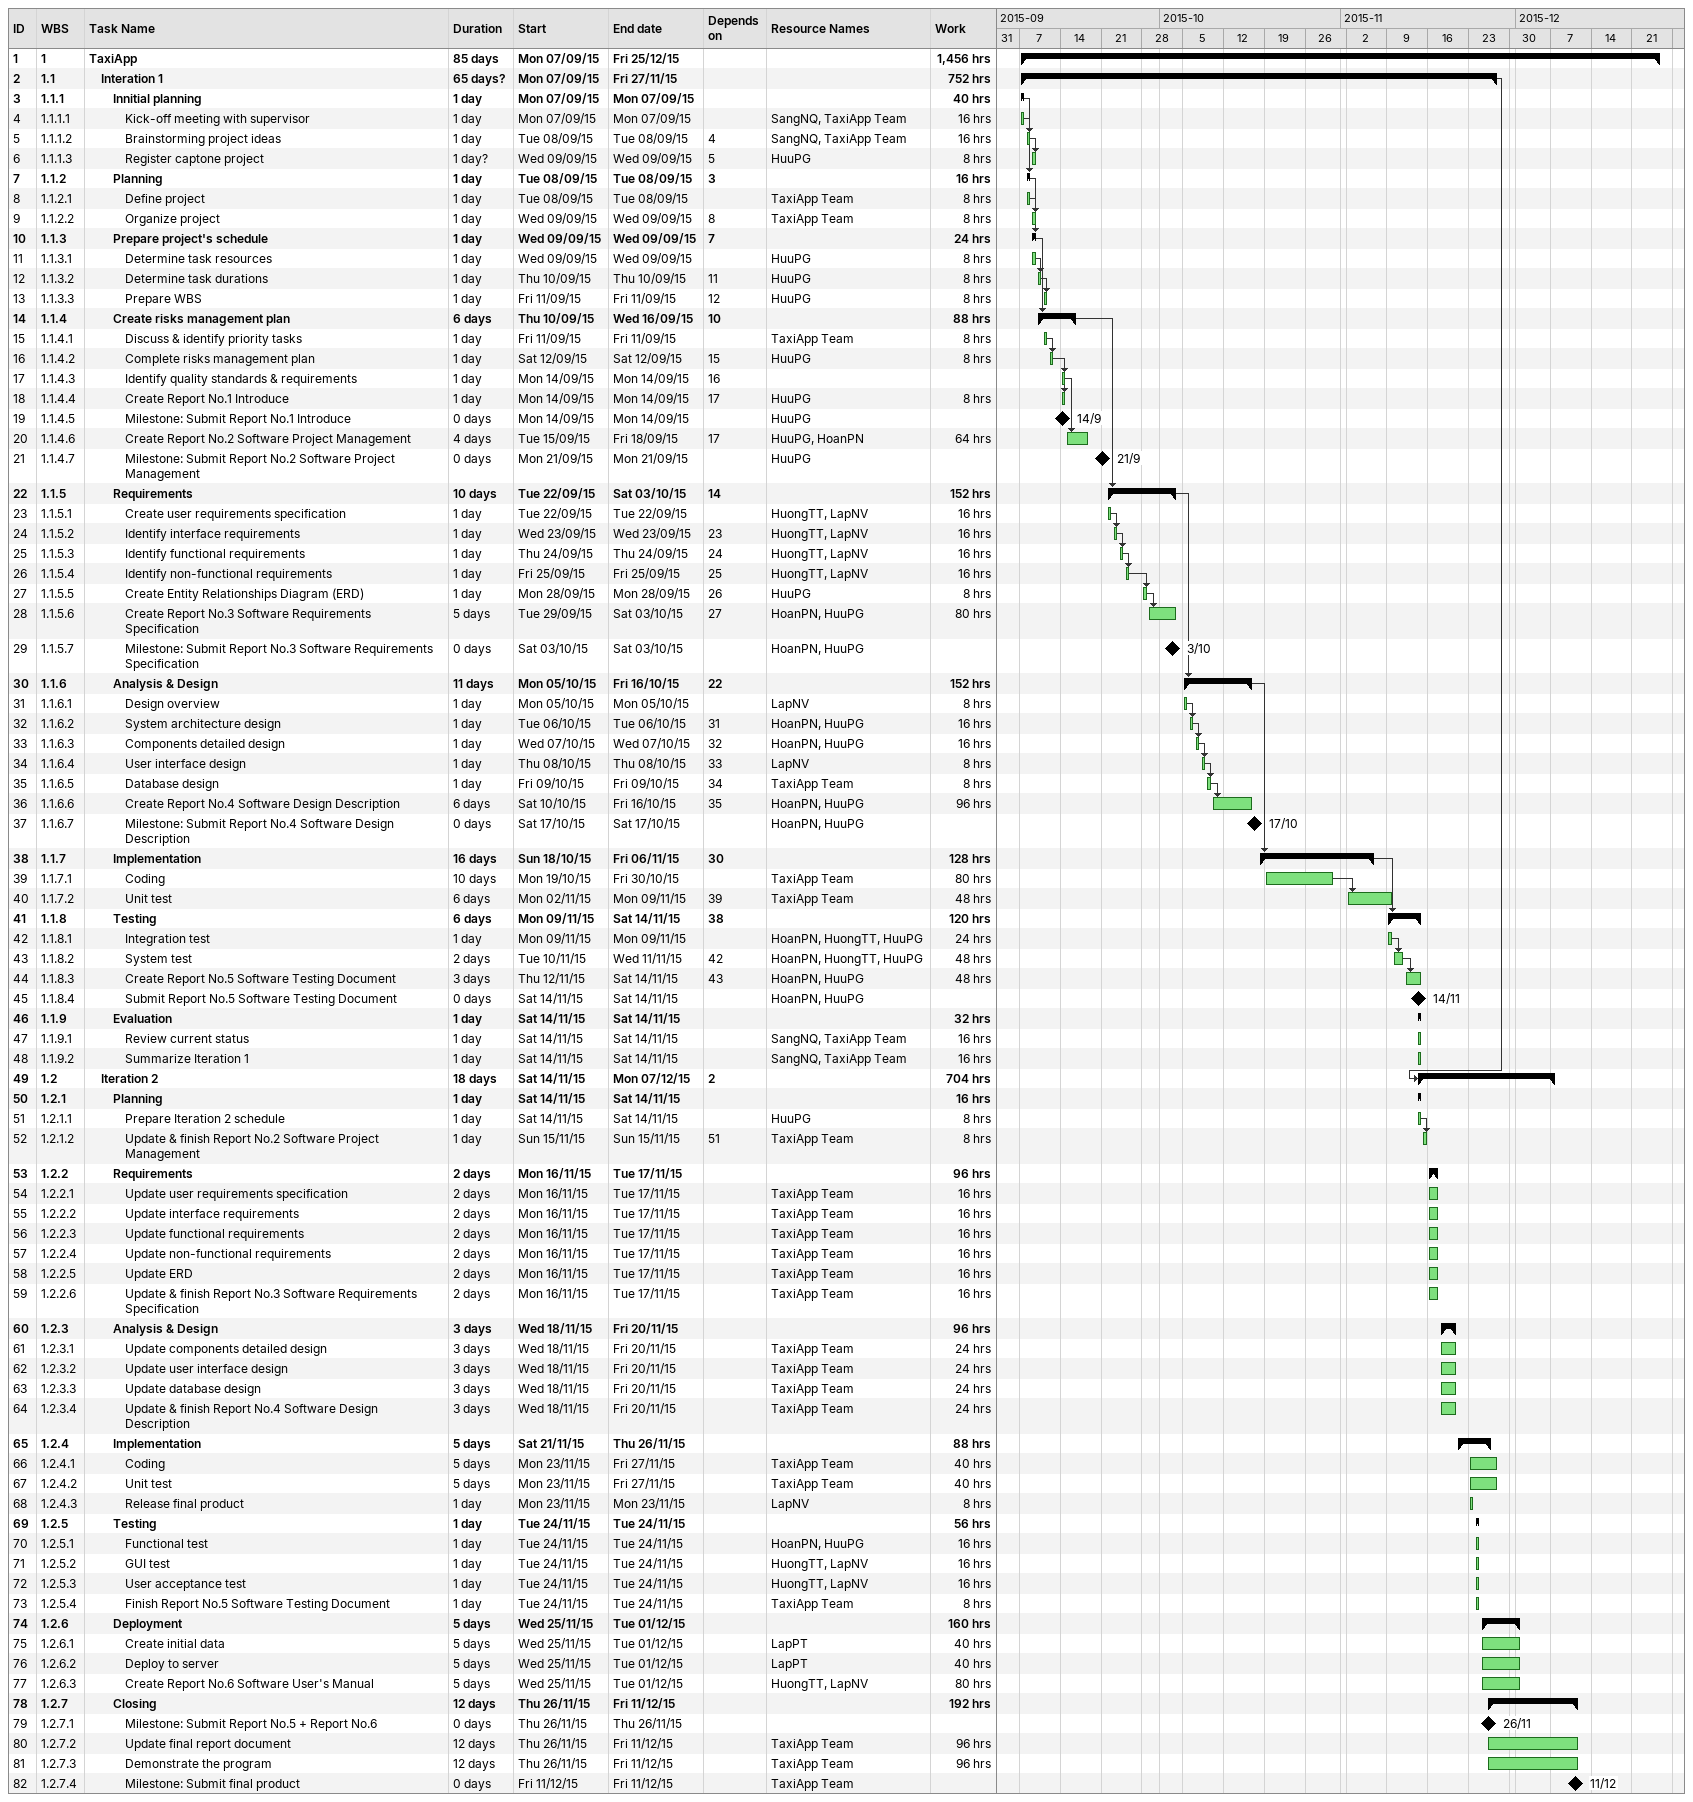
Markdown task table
| ID | WBS | Task | Duration | Start | Finish | Predecessors | Resources | Work (h) |
|---|---|---|---|---|---|---|---|---|
| 1 | 1 | **TaxiApp** | 85d | 2015-09-07 | 2015-12-25 |  |  | 1456 |
| 2 | 1.1 | **Interation 1** | 65d? | 2015-09-07 | 2015-11-27 |  |  | 752 |
| 3 | 1.1.1 | **Innitial planning** | 1d | 2015-09-07 | 2015-09-07 |  |  | 40 |
| 4 | 1.1.1.1 | Kick-off meeting with supervisor | 1d | 2015-09-07 | 2015-09-07 |  | SangNQ, TaxiApp Team | 16 |
| 5 | 1.1.1.2 | Brainstorming project ideas | 1d | 2015-09-08 | 2015-09-08 | 4 | SangNQ, TaxiApp Team | 16 |
| 6 | 1.1.1.3 | Register captone project | 1d? | 2015-09-09 | 2015-09-09 | 5 | HuuPG | 8 |
| 7 | 1.1.2 | **Planning** | 1d | 2015-09-08 | 2015-09-08 | 3 |  | 16 |
| 8 | 1.1.2.1 | Define project | 1d | 2015-09-08 | 2015-09-08 |  | TaxiApp Team | 8 |
| 9 | 1.1.2.2 | Organize project | 1d | 2015-09-09 | 2015-09-09 | 8 | TaxiApp Team | 8 |
| 10 | 1.1.3 | **Prepare project's schedule** | 1d | 2015-09-09 | 2015-09-09 | 7 |  | 24 |
| 11 | 1.1.3.1 | Determine task resources | 1d | 2015-09-09 | 2015-09-09 |  | HuuPG | 8 |
| 12 | 1.1.3.2 | Determine task durations | 1d | 2015-09-10 | 2015-09-10 | 11 | HuuPG | 8 |
| 13 | 1.1.3.3 | Prepare WBS | 1d | 2015-09-11 | 2015-09-11 | 12 | HuuPG | 8 |
| 14 | 1.1.4 | **Create risks management plan** | 6d | 2015-09-10 | 2015-09-16 | 10 |  | 88 |
| 15 | 1.1.4.1 | Discuss & identify priority tasks | 1d | 2015-09-11 | 2015-09-11 |  | TaxiApp Team | 8 |
| 16 | 1.1.4.2 | Complete risks management plan | 1d | 2015-09-12 | 2015-09-12 | 15 | HuuPG | 8 |
| 17 | 1.1.4.3 | Identify quality standards & requirements | 1d | 2015-09-14 | 2015-09-14 | 16 |  |  |
| 18 | 1.1.4.4 | Create Report No.1 Introduce | 1d | 2015-09-14 | 2015-09-14 | 17 | HuuPG | 8 |
| 19 | 1.1.4.5 | Milestone: Submit Report No.1 Introduce | 0d | 2015-09-14 | 2015-09-14 |  | HuuPG |  |
| 20 | 1.1.4.6 | Create Report No.2 Software Project Management | 4d | 2015-09-15 | 2015-09-18 | 17 | HuuPG, HoanPN | 64 |
| 21 | 1.1.4.7 | Milestone: Submit Report No.2 Software Project Management | 0d | 2015-09-21 | 2015-09-21 |  | HuuPG |  |
| 22 | 1.1.5 | **Requirements** | 10d | 2015-09-22 | 2015-10-03 | 14 |  | 152 |
| 23 | 1.1.5.1 | Create user requirements specification | 1d | 2015-09-22 | 2015-09-22 |  | HuongTT, LapNV | 16 |
| 24 | 1.1.5.2 | Identify interface requirements | 1d | 2015-09-23 | 2015-09-23 | 23 | HuongTT, LapNV | 16 |
| 25 | 1.1.5.3 | Identify functional requirements | 1d | 2015-09-24 | 2015-09-24 | 24 | HuongTT, LapNV | 16 |
| 26 | 1.1.5.4 | Identify non-functional requirements | 1d | 2015-09-25 | 2015-09-25 | 25 | HuongTT, LapNV | 16 |
| 27 | 1.1.5.5 | Create Entity Relationships Diagram (ERD) | 1d | 2015-09-28 | 2015-09-28 | 26 | HuuPG | 8 |
| 28 | 1.1.5.6 | Create Report No.3 Software Requirements Specification | 5d | 2015-09-29 | 2015-10-03 | 27 | HoanPN, HuuPG | 80 |
| 29 | 1.1.5.7 | Milestone: Submit Report No.3 Software Requirements Specification | 0d | 2015-10-03 | 2015-10-03 |  | HoanPN, HuuPG |  |
| 30 | 1.1.6 | **Analysis & Design** | 11d | 2015-10-05 | 2015-10-16 | 22 |  | 152 |
| 31 | 1.1.6.1 | Design overview | 1d | 2015-10-05 | 2015-10-05 |  | LapNV | 8 |
| 32 | 1.1.6.2 | System architecture design | 1d | 2015-10-06 | 2015-10-06 | 31 | HoanPN, HuuPG | 16 |
| 33 | 1.1.6.3 | Components detailed design | 1d | 2015-10-07 | 2015-10-07 | 32 | HoanPN, HuuPG | 16 |
| 34 | 1.1.6.4 | User interface design | 1d | 2015-10-08 | 2015-10-08 | 33 | LapNV | 8 |
| 35 | 1.1.6.5 | Database design | 1d | 2015-10-09 | 2015-10-09 | 34 | TaxiApp Team | 8 |
| 36 | 1.1.6.6 | Create Report No.4 Software Design Description | 6d | 2015-10-10 | 2015-10-16 | 35 | HoanPN, HuuPG | 96 |
| 37 | 1.1.6.7 | Milestone: Submit Report No.4 Software Design Description | 0d | 2015-10-17 | 2015-10-17 |  | HoanPN, HuuPG |  |
| 38 | 1.1.7 | **Implementation** | 16d | 2015-10-18 | 2015-11-06 | 30 |  | 128 |
| 39 | 1.1.7.1 | Coding | 10d | 2015-10-19 | 2015-10-30 |  | TaxiApp Team | 80 |
| 40 | 1.1.7.2 | Unit test | 6d | 2015-11-02 | 2015-11-09 | 39 | TaxiApp Team | 48 |
| 41 | 1.1.8 | **Testing** | 6d | 2015-11-09 | 2015-11-14 | 38 |  | 120 |
| 42 | 1.1.8.1 | Integration test | 1d | 2015-11-09 | 2015-11-09 |  | HoanPN, HuongTT, HuuPG | 24 |
| 43 | 1.1.8.2 | System test | 2d | 2015-11-10 | 2015-11-11 | 42 | HoanPN, HuongTT, HuuPG | 48 |
| 44 | 1.1.8.3 | Create Report No.5 Software Testing Document | 3d | 2015-11-12 | 2015-11-14 | 43 | HoanPN, HuuPG | 48 |
| 45 | 1.1.8.4 | Submit Report No.5 Software Testing Document | 0d | 2015-11-14 | 2015-11-14 |  | HoanPN, HuuPG |  |
| 46 | 1.1.9 | **Evaluation** | 1d | 2015-11-14 | 2015-11-14 |  |  | 32 |
| 47 | 1.1.9.1 | Review current status | 1d | 2015-11-14 | 2015-11-14 |  | SangNQ, TaxiApp Team | 16 |
| 48 | 1.1.9.2 | Summarize Iteration 1 | 1d | 2015-11-14 | 2015-11-14 |  | SangNQ, TaxiApp Team | 16 |
| 49 | 1.2 | **Iteration 2** | 18d | 2015-11-14 | 2015-12-07 | 2 |  | 704 |
| 50 | 1.2.1 | **Planning** | 1d | 2015-11-14 | 2015-11-14 |  |  | 16 |
| 51 | 1.2.1.1 | Prepare Iteration 2 schedule | 1d | 2015-11-14 | 2015-11-14 |  | HuuPG | 8 |
| 52 | 1.2.1.2 | Update & finish Report No.2 Software Project Management | 1d | 2015-11-15 | 2015-11-15 | 51 | TaxiApp Team | 8 |
| 53 | 1.2.2 | **Requirements** | 2d | 2015-11-16 | 2015-11-17 |  |  | 96 |
| 54 | 1.2.2.1 | Update user requirements specification | 2d | 2015-11-16 | 2015-11-17 |  | TaxiApp Team | 16 |
| 55 | 1.2.2.2 | Update interface requirements | 2d | 2015-11-16 | 2015-11-17 |  | TaxiApp Team | 16 |
| 56 | 1.2.2.3 | Update functional requirements | 2d | 2015-11-16 | 2015-11-17 |  | TaxiApp Team | 16 |
| 57 | 1.2.2.4 | Update non-functional requirements | 2d | 2015-11-16 | 2015-11-17 |  | TaxiApp Team | 16 |
| 58 | 1.2.2.5 | Update ERD | 2d | 2015-11-16 | 2015-11-17 |  | TaxiApp Team | 16 |
| 59 | 1.2.2.6 | Update & finish Report No.3 Software Requirements Specification | 2d | 2015-11-16 | 2015-11-17 |  | TaxiApp Team | 16 |
| 60 | 1.2.3 | **Analysis & Design** | 3d | 2015-11-18 | 2015-11-20 |  |  | 96 |
| 61 | 1.2.3.1 | Update components detailed design | 3d | 2015-11-18 | 2015-11-20 |  | TaxiApp Team | 24 |
| 62 | 1.2.3.2 | Update user interface design | 3d | 2015-11-18 | 2015-11-20 |  | TaxiApp Team | 24 |
| 63 | 1.2.3.3 | Update database design | 3d | 2015-11-18 | 2015-11-20 |  | TaxiApp Team | 24 |
| 64 | 1.2.3.4 | Update & finish Report No.4 Software Design Description | 3d | 2015-11-18 | 2015-11-20 |  | TaxiApp Team | 24 |
| 65 | 1.2.4 | **Implementation** | 5d | 2015-11-21 | 2015-11-26 |  |  | 88 |
| 66 | 1.2.4.1 | Coding | 5d | 2015-11-23 | 2015-11-27 |  | TaxiApp Team | 40 |
| 67 | 1.2.4.2 | Unit test | 5d | 2015-11-23 | 2015-11-27 |  | TaxiApp Team | 40 |
| 68 | 1.2.4.3 | Release final product | 1d | 2015-11-23 | 2015-11-23 |  | LapNV | 8 |
| 69 | 1.2.5 | **Testing** | 1d | 2015-11-24 | 2015-11-24 |  |  | 56 |
| 70 | 1.2.5.1 | Functional test | 1d | 2015-11-24 | 2015-11-24 |  | HoanPN, HuuPG | 16 |
| 71 | 1.2.5.2 | GUI test | 1d | 2015-11-24 | 2015-11-24 |  | HuongTT, LapNV | 16 |
| 72 | 1.2.5.3 | User acceptance test | 1d | 2015-11-24 | 2015-11-24 |  | HuongTT, LapNV | 16 |
| 73 | 1.2.5.4 | Finish Report No.5 Software Testing Document | 1d | 2015-11-24 | 2015-11-24 |  | TaxiApp Team | 8 |
| 74 | 1.2.6 | **Deployment** | 5d | 2015-11-25 | 2015-12-01 |  |  | 160 |
| 75 | 1.2.6.1 | Create initial data | 5d | 2015-11-25 | 2015-12-01 |  | LapPT | 40 |
| 76 | 1.2.6.2 | Deploy to server | 5d | 2015-11-25 | 2015-12-01 |  | LapPT | 40 |
| 77 | 1.2.6.3 | Create Report No.6 Software User's Manual | 5d | 2015-11-25 | 2015-12-01 |  | HuongTT, LapNV | 80 |
| 78 | 1.2.7 | **Closing** | 12d | 2015-11-26 | 2015-12-11 |  |  | 192 |
| 79 | 1.2.7.1 | Milestone: Submit Report No.5 + Report No.6 | 0d | 2015-11-26 | 2015-11-26 |  |  |  |
| 80 | 1.2.7.2 | Update final report document | 12d | 2015-11-26 | 2015-12-11 |  | TaxiApp Team | 96 |
| 81 | 1.2.7.3 | Demonstrate the program | 12d | 2015-11-26 | 2015-12-11 |  | TaxiApp Team | 96 |
| 82 | 1.2.7.4 | Milestone: Submit final product | 0d | 2015-12-11 | 2015-12-11 |  | TaxiApp Team |  |
